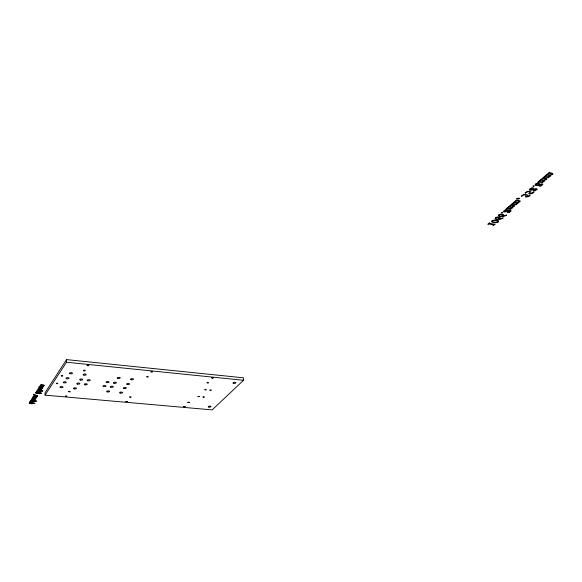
<?xml version="1.0" encoding="UTF-8"?>
<svg xmlns="http://www.w3.org/2000/svg" width="582" height="582" viewBox="0 0 582 582"><rect width="100%" height="100%" fill="white"/><g stroke="black" fill="none" stroke-linecap="round" stroke-linejoin="round"><path stroke-width="0.87" d="M45.054 395.142L66.501 362.244L66.53 359.611L243.341 377.798L243.523 380.272L212.175 409.895L45.054 395.142L45.105 392.654L66.53 359.611M32.607 397.441C33.421 396.88 37.641 398.066 36.164 397.2L37.132 396.779L36.622 396.386L37.648 395.964L37.313 395.585C36.28 395.345 33.167 394.887 34.062 395.556L37.124 396.051C36.12 396.749 32.57 395.505 33.581 396.393L36.601 396.873C35.153 397.812 31.734 395.629 32.548 397.972L35.597 398.452C34.6 399.15 31.064 397.913 32.075 398.794L35.08 399.267C26.095 398.866 36.266 400.612 34.644 399.594L36.12 398.364L32.716 397.448M39.161 386.986C39.998 386.397 44.305 387.656 42.799 386.746L43.796 386.303L43.279 385.895L44.341 385.451L43.999 385.058C42.93 384.782 39.758 384.324 40.682 385.022L43.803 385.539C42.77 386.266 39.132 384.964 40.173 385.895L43.257 386.404C41.751 387.372 38.267 385.095 39.096 387.547L42.202 388.056C41.177 388.776 37.561 387.488 38.594 388.412L41.664 388.907C32.447 388.5 42.893 390.34 41.213 389.249L42.741 387.968L39.27 387.001M66.501 362.244L243.523 380.272M528.893 193.806L532.057 193.653C536.16 191.282 532.712 191.602 531.359 193.457L530.231 193.551L531.046 192.009L529.955 191.223L527.641 191.354L525.015 192.933L525.495 193.333L526.303 192.133L528.994 191.587L529.729 192.795L528.893 193.806M499.021 217.763L499 218.585L497.894 219.087L495.748 218.548L495.769 217.792L496.817 217.384L499.021 217.763M502.484 214.853L502.462 215.682L501.342 216.191L499.196 215.638L499.225 214.874L500.28 214.474L502.484 214.853M34.476 394.378C36.942 394.836 31.246 394.181 34.476 394.378M197.996 396.633L199.699 396.56L197.996 396.633M511.76 207.636L511.724 208.13L510.385 208.676L507.475 208.007C508.559 206.595 504.783 209.913 506.638 208.691C507.86 209.149 511.927 210.066 510.676 208.756L512.516 207.97L512.48 207.185L514.408 206.392L514.553 205.642L511.323 204.777C512.335 203.365 508.537 206.748 510.56 205.439L513.746 206.043L513.615 206.545L512.284 207.076L509.446 206.414C510.378 204.922 506.551 208.421 508.697 207.054L511.76 207.636M56.323 383.356C58.069 384.76 58.615 382.17 56.323 383.356M517.347 202.943L517.311 203.453L515.958 203.998L513.026 203.322C514.139 201.889 510.305 205.25 512.182 204.02C513.462 204.428 517.405 205.461 516.249 204.086L518.111 203.293L518.075 202.492L520.024 201.692L520.184 200.928L516.94 200.048C517.973 198.608 514.11 202.041 516.161 200.717L519.362 201.336L519.231 201.838L517.878 202.383L515.034 201.707C515.987 200.193 512.095 203.736 514.27 202.354L517.347 202.943M498.323 220.782L498.221 221.989L495.813 222.826L493.5 222.702L491.594 221.88L491.848 220.818L494.707 219.967L498.323 220.782M61.292 375.827C63.045 377.274 63.642 374.597 61.292 375.827M543.77 180.791L543.704 181.337L542.286 181.919L539.296 181.184C540.511 179.649 536.4 183.243 538.394 181.926C538.91 182.137 544.621 183.759 542.584 182.013L544.541 181.162L544.541 180.304L546.585 179.452L546.782 178.63L543.486 177.677C544.621 176.135 540.474 179.809 542.65 178.39L545.923 179.067L544.345 180.187L541.442 179.452C542.504 177.83 538.314 181.62 540.627 180.151L543.77 180.791M549.845 175.699L549.772 176.251L548.339 176.848L545.334 176.099C546.571 174.535 542.395 178.187 544.417 176.848C544.948 177.117 550.659 178.689 548.637 176.943L550.616 176.077L550.623 175.204L552.689 174.338L552.9 173.509L549.583 172.534C550.747 170.97 546.534 174.695 548.739 173.261L552.027 173.945L550.427 175.087L547.509 174.338C548.6 172.694 544.345 176.535 546.68 175.044L549.845 175.699M125.887 401.529L127.604 401.529L125.887 401.529M527.314 195.13L526.514 196.658L527.634 196.563C528.98 194.73 532.406 194.41 528.332 196.76L525.182 196.963L526.012 195.908L525.27 194.715L522.592 195.254L521.799 196.44L521.319 196.054L523.924 194.483L526.223 194.359L527.314 195.13M495.449 217.77L495.129 218.825L496.642 219.61L500.345 219.341L503.204 217.944L498.418 219.101L499.72 218.417L500.12 217.566L499.05 216.991L497.144 217.035L495.449 217.77M498.898 214.86L498.57 215.922L500.091 216.715L503.808 216.446L506.689 215.034L501.88 216.198L503.19 215.515L503.597 214.656L502.528 214.074L500.615 214.118L498.898 214.86M150.978 371.782C152.499 373.244 153.415 370.559 150.978 371.782M207.076 382.738C208.545 384.084 209.396 381.552 207.076 382.738M493.718 224.841L492.976 225.365L495.202 224.499L489.367 223.255C490.881 221.546 486.137 225.612 488.574 223.968L493.718 224.841M504.332 210.553L504.085 211.142L504.849 211.542L506.82 211.339L506.762 210.415L506.165 210.073L504.332 210.553M129.655 397.055C131.045 398.386 131.99 395.986 129.655 397.055M530.209 188.743L529.926 189.376L530.697 189.805L532.734 189.594L532.719 188.604L532.115 188.233L530.209 188.743M183.548 406.622L185.192 406.643L183.548 406.622M535.891 183.948L535.607 184.589L536.371 185.025L538.43 184.814L538.423 183.81L537.819 183.432L535.891 183.948M519.428 198.426L518.744 199.066L518.031 198.898C519.835 197.327 513.36 199.459 518.969 198.149L519.428 198.426M501.691 212.503L501.822 212.932L502.855 212.445L501.691 212.503M146.817 376.714C148.155 378.184 149.319 375.572 146.817 376.714M533.047 186.058L533.156 186.531L534.254 186L533.047 186.058M68.712 391.511C70.058 392.945 71.179 390.478 68.712 391.511M204.922 389.656C206.203 391.002 207.308 388.55 204.922 389.656M510.45 211.222L509.352 212.175L507.948 211.863L507.89 211.193L508.85 210.917L510.45 211.222M536.488 189.477L535.309 190.503L533.869 190.161L533.847 189.441L534.843 189.15L536.488 189.477M542.206 184.698L541.013 185.738L539.572 185.389L539.55 184.661L540.562 184.363L542.206 184.698M65.497 396.116C66.777 397.528 67.978 395.113 65.497 396.116M510.989 210.939L509.104 212.488L507.7 212.605L506.827 211.535L504.194 211.964L503.495 211.419L505.489 209.775L506.98 209.68L507.737 210.087L507.911 210.99L510.392 210.48L510.989 210.939M537.055 189.172L535.033 190.838L533.585 190.954L532.734 189.805L529.998 190.256L529.307 189.667L531.439 187.913L532.974 187.811L533.745 188.255L533.876 189.223L536.458 188.684L537.055 189.172M187.79 402.315L189.426 402.373L187.79 402.315M542.78 184.392L540.736 186.08L539.274 186.196L538.423 185.032L535.673 185.491L534.974 184.887L537.142 183.104L538.692 183.003L539.456 183.454L539.579 184.436L542.191 183.89L542.78 184.392M211.804 377.929C212.976 379.369 214.343 376.801 211.804 377.929M203.002 397.026C204.158 398.343 205.41 395.978 203.002 397.026M209.927 390.129C211.077 391.49 212.379 389.06 209.927 390.129M37.277 391.431L36.324 391.344L37.277 391.431M30.831 401.682L29.893 401.602L30.831 401.682M42.864 390.842L39.474 391.308L37.423 390.9L36.986 390.326L40.42 389.867L42.864 390.842M41.344 393.214L37.968 393.672L35.931 393.272L35.495 392.704L38.907 392.253L41.344 393.214M36.288 401.107L32.97 401.558L30.526 400.627L33.88 400.183L36.288 401.107M34.833 403.37L31.537 403.821L29.1 402.904L32.439 402.46L34.833 403.37M493.551 220.403L492.146 220.833L492.503 221.72L495.922 222.368L497.959 221.96L497.508 221.08L493.551 220.403M38.106 390.078L37.233 390.333L39.561 390.988L42.632 390.828L38.106 390.078M36.608 392.457L35.742 392.712L38.063 393.359L41.111 393.199L36.608 392.457M31.624 400.387L30.766 400.634L33.058 401.253L36.055 401.1L31.624 400.387M30.191 402.664L29.34 402.904L31.624 403.522L34.607 403.362L30.191 402.664M127.225 384.527A1.506 0.575 -1.7 0 0 129.582 384.047A1.506 0.575 -1.7 0 0 127.443 383.531A1.506 0.575 -1.7 0 0 127.225 384.527M123.908 388.42A1.491 0.56 -1.6 0 0 126.338 388.034A1.491 0.56 -1.6 0 0 124.366 387.452A1.491 0.56 -1.6 0 0 123.908 388.42M103.531 386.506A1.506 0.567 -1.1 0 0 105.989 386.135A1.506 0.567 -1.1 0 0 103.996 385.531A1.506 0.567 -1.1 0 0 103.531 386.506M69.804 373.688A1.571 0.604 -0.3 0 0 72.423 373.389A1.571 0.604 -0.3 0 0 70.48 372.662A1.571 0.604 -0.3 0 0 69.804 373.688M233.52 383.327A1.47 0.553 -4.1 0 0 235.877 382.825A1.47 0.553 -4.1 0 0 233.877 382.352A1.47 0.553 -4.1 0 0 233.52 383.327M107.394 391.912A1.484 0.553 -1.3 0 0 109.612 391.38A1.484 0.553 -1.3 0 0 107.372 390.951A1.484 0.553 -1.3 0 0 107.394 391.912M83.881 370.836A0.946 0.371 -0.5 0 0 85.299 370.508A0.946 0.371 -0.5 0 0 83.888 370.196A0.946 0.371 -0.5 0 0 83.881 370.836M120.096 393.039A1.477 0.553 -1.6 0 0 122.533 392.69A1.477 0.553 -1.6 0 0 120.641 392.093A1.477 0.553 -1.6 0 0 120.096 393.039M83.852 375.106A1.557 0.604 -0.6 0 0 86.26 374.619A1.557 0.604 -0.6 0 0 83.997 374.066A1.557 0.604 -0.6 0 0 83.852 375.106M113.89 383.218A1.513 0.575 -1.3 0 0 116.393 382.869A1.513 0.575 -1.3 0 0 114.458 382.236A1.513 0.575 -1.3 0 0 113.89 383.218M87.489 365.692A0.953 0.378 -0.6 0 0 88.915 365.351A0.953 0.378 -0.6 0 0 87.489 365.038A0.953 0.378 -0.6 0 0 87.489 365.692M131.176 379.726A1.52 0.582 -1.7 0 0 133.533 379.217A1.52 0.582 -1.7 0 0 131.343 378.715A1.52 0.582 -1.7 0 0 131.176 379.726M117.877 378.431A1.528 0.589 -1.4 0 0 120.256 377.929A1.528 0.589 -1.4 0 0 118.051 377.405A1.528 0.589 -1.4 0 0 117.877 378.431M84.957 384.789A1.52 0.575 -0.7 0 0 87.3 384.309A1.52 0.575 -0.7 0 0 85.074 383.793A1.52 0.575 -0.7 0 0 84.957 384.789M63.758 382.767A1.542 0.582 -0.2 0 0 66.275 382.432A1.542 0.582 -0.2 0 0 64.26 381.777A1.542 0.582 -0.2 0 0 63.758 382.767M66.515 378.7A1.55 0.597 -0.2 0 0 69.054 378.344A1.55 0.597 -0.2 0 0 67.01 377.682A1.55 0.597 -0.2 0 0 66.515 378.7M110.762 387.176A1.499 0.567 -1.3 0 0 113.257 386.848A1.499 0.567 -1.3 0 0 111.38 386.208A1.499 0.567 -1.3 0 0 110.762 387.176M77.53 384.098A1.528 0.582 -0.5 0 0 79.865 383.603A1.528 0.582 -0.5 0 0 77.61 383.094A1.528 0.582 -0.5 0 0 77.53 384.098M208.923 407.087A1.397 0.502 -3.5 0 0 210.99 406.527A1.397 0.502 -3.5 0 0 208.88 406.221A1.397 0.502 -3.5 0 0 208.923 407.087M87.642 380.708A1.535 0.589 -0.7 0 0 90.195 380.388A1.535 0.589 -0.7 0 0 88.26 379.711A1.535 0.589 -0.7 0 0 87.642 380.708M106.768 382.578A1.52 0.582 -1.2 0 0 109.089 382.061A1.52 0.582 -1.2 0 0 106.848 381.574A1.52 0.582 -1.2 0 0 106.768 382.578M74.169 388.856A1.513 0.567 -0.5 0 0 76.475 388.369A1.513 0.567 -0.5 0 0 74.241 387.874A1.513 0.567 -0.5 0 0 74.169 388.856M80.294 380.031A1.542 0.589 -0.6 0 0 82.731 379.595A1.542 0.589 -0.6 0 0 80.563 379.02A1.542 0.589 -0.6 0 0 80.294 380.031M60.754 387.627A1.528 0.575 -0.2 0 0 63.038 387.125A1.528 0.575 -0.2 0 0 60.754 386.637A1.528 0.575 -0.2 0 0 60.754 387.627"/></g></svg>
